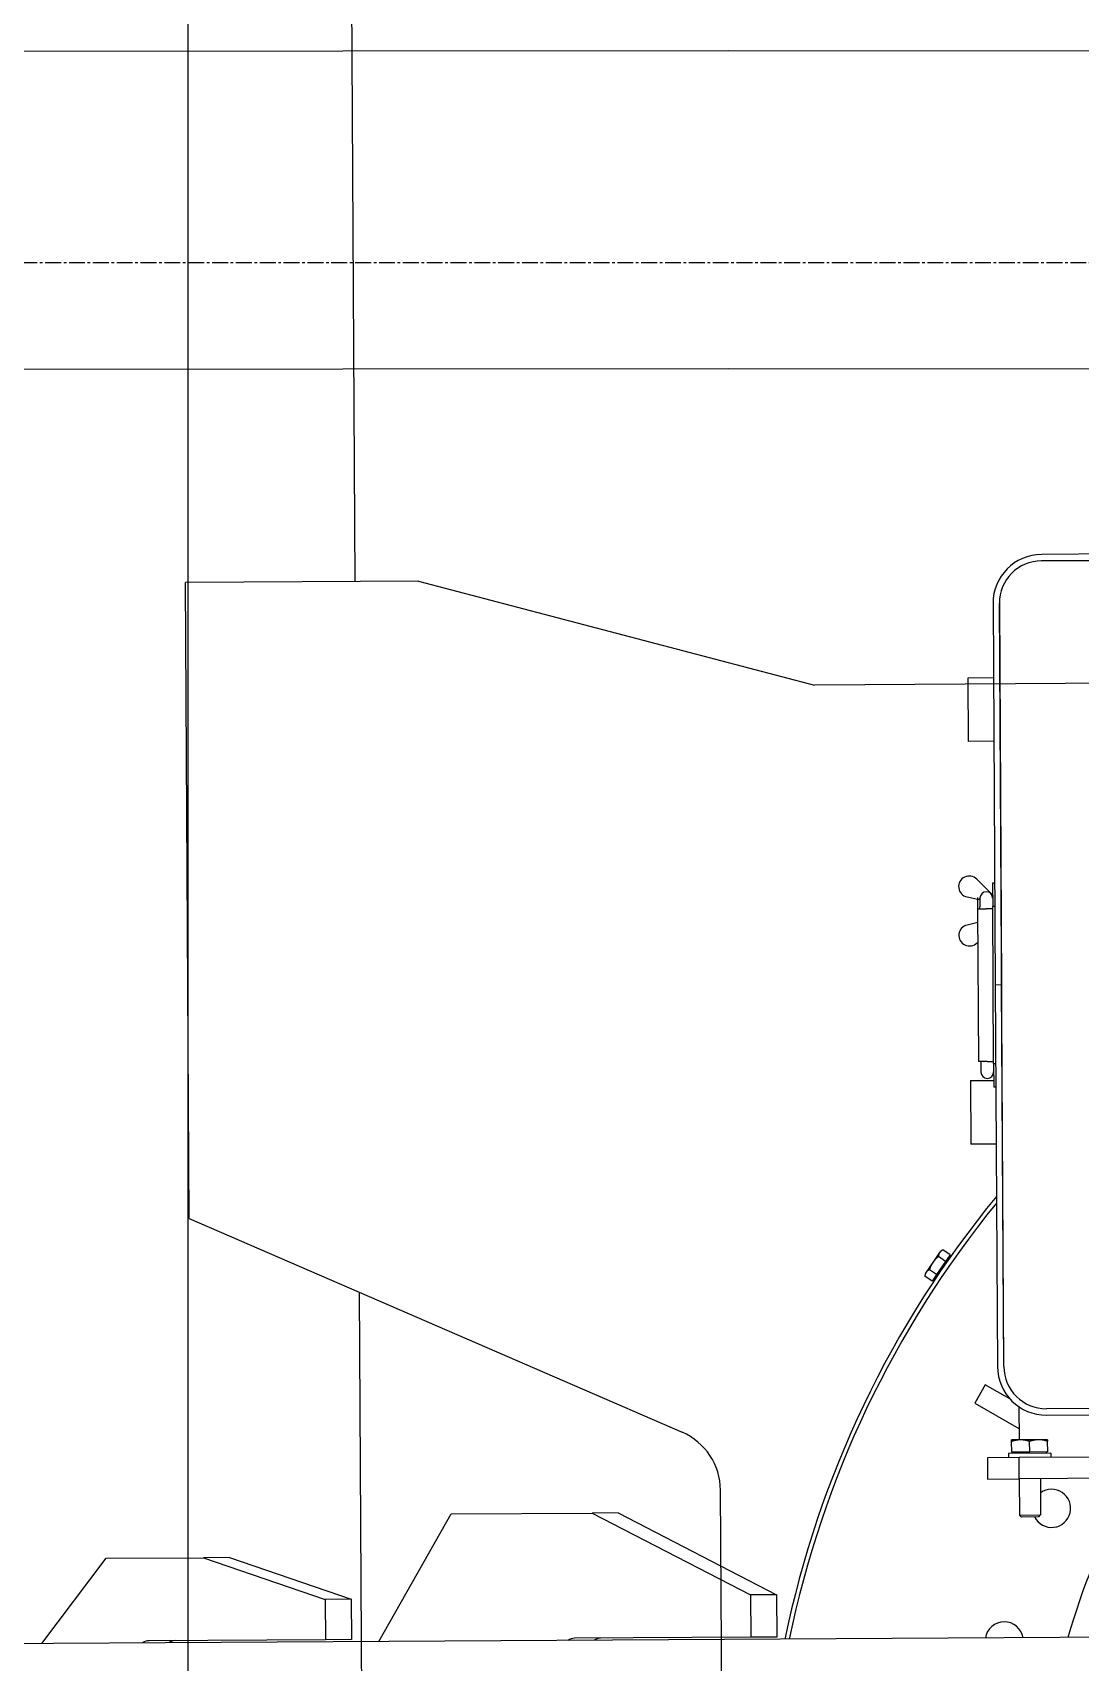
# Model space of a CAD drawing. Header units: millimetres. Extents: x -179076 to 119312, y -18667 to 180141.
# Drawn here: x -63142 to -62647, y 165631 to 166399 of the extents above; entities that cross this region are included whole.
import ezdxf

# ---------------------------------------------------------------- set-up
doc = ezdxf.new("R2010")
doc.units = ezdxf.units.MM
doc.linetypes.add('X-GRID_5~ROOF$0$CENTER2', pattern=[1.125, 0.75, -0.125, 0.125, -0.125])
for name, color, linetype in [('X-EXT_PH$0$A-254', 254, 'Continuous'), ('X-EXT_PH$0$A-ELE3', 4, 'Continuous'), ('X-EXT_PH$0$A-ELE4', 8, 'Continuous'), ('X-EXT_PH$0$A-MEP1a', 5, 'Continuous'), ('X-EXT_PH$0$A-PAT', 251, 'Continuous'), ('X-EXT_PH$0$EA-K', 30, 'Continuous'), ('X-GRID_5~ROOF$0$A-CEN1', 1, 'X-GRID_5~ROOF$0$CENTER2')]:
    doc.layers.add(name, color=color, linetype=linetype)

# ---------------------------------------------------------------- blocks, each defined once
blk = doc.blocks.new('X-EXT_PH$0$bmu_office')
at = {"layer": 'X-EXT_PH$0$A-MEP1a', "color": 251}
for p, q in [((1290278.96, -1564001.21), (1290278.96, -1563511.21)), ((1291072.96, -1563990.21), (1290602.96, -1563990.21)), ((1291072.96, -1563993.21), (1290602.96, -1563993.21)), ((1290602.96, -1563993.21), (1291072.96, -1563993.21)), ((1290198.96, -1564301.21), (1290198.96, -1564001.21)), ((1290308.96, -1564001.21), (1290198.96, -1564001.21)), ((1290308.96, -1564001.21), (1290495.56, -1564051.21)), ((1290579.96, -1564013.21), (1290579.96, -1564193.21)), ((1290582.96, -1564013.21), (1290582.96, -1564193.21)), ((1290582.96, -1564373.21), (1290582.96, -1564013.21)), ((1290948.96, -1564051.21), (1290495.56, -1564051.21)), ((1290567.96, -1564048.21), (1290579.96, -1564048.21)), ((1290567.96, -1564078.21), (1290567.96, -1564048.21)), ((1290579.96, -1564078.21), (1290567.96, -1564078.21)), ((1290578.96, -1564150.7), (1290571.51, -1564143.19)), ((1290578.96, -1564145.21), (1290578.96, -1564156.13)), ((1290579.96, -1564145.21), (1290578.96, -1564145.21)), ((1290566.88, -1564151.59), (1290571.96, -1564152.71)), ((1290571.96, -1564152.83), (1290571.96, -1564151.92)), ((1290571.96, -1564157.21), (1290571.96, -1564152.83)), ((1290572.96, -1564152.21), (1290572.96, -1564156.21)), ((1290571.96, -1564157.21), (1290575.96, -1564157.21)), ((1290571.96, -1564229.21), (1290571.96, -1564157.21)), ((1290572.96, -1564157.21), (1290572.96, -1564156.21)), ((1290577.96, -1564157.21), (1290575.96, -1564157.21)), ((1290578.96, -1564157.21), (1290577.96, -1564157.21)), ((1290578.96, -1564230.28), (1290578.96, -1564156.13)), ((1290579.96, -1564156.13), (1290578.96, -1564156.13)), ((1290571.96, -1564163.71), (1290566.88, -1564164.83)), ((1290571.51, -1564173.23), (1290571.96, -1564172.78)), ((1290582.96, -1564193.21), (1290579.96, -1564193.21)), ((1290579.96, -1564193.21), (1290579.96, -1564373.21)), ((1290582.96, -1564193.21), (1290579.96, -1564193.21)), ((1290582.96, -1564373.21), (1290582.96, -1564193.21)), ((1290575.96, -1564229.21), (1290571.96, -1564229.21)), ((1290572.96, -1564229.21), (1290572.96, -1564230.21)), ((1290572.96, -1564230.21), (1290572.96, -1564234.21)), ((1290575.96, -1564229.21), (1290577.96, -1564229.21)), ((1290577.96, -1564229.21), (1290578.96, -1564229.21)), ((1290578.96, -1564230.28), (1290578.96, -1564241.21)), ((1290578.96, -1564230.28), (1290579.96, -1564230.28)), ((1290567.96, -1564238.21), (1290578.96, -1564238.21)), ((1290567.96, -1564238.21), (1290567.96, -1564268.21)), ((1290578.96, -1564241.21), (1290579.96, -1564241.21)), ((1290579.96, -1564268.21), (1290567.96, -1564268.21)), ((1290198.96, -1564301.21), (1290278.96, -1564336.41)), ((1290549.76, -1564323.89), (1290546.56, -1564328.52)), ((1290552.97, -1564319.26), (1290549.76, -1564323.89)), ((1290550.88, -1564331.59), (1290557.37, -1564322.22)), ((1290555.76, -1564323.48), (1290551.49, -1564329.65)), ((1290555.76, -1564323.48), (1290552.38, -1564321.13)), ((1290553.46, -1564318.54), (1290552.97, -1564319.26)), ((1290553.46, -1564318.54), (1290554.51, -1564318.05)), ((1290557.9, -1564320.39), (1290554.51, -1564318.05)), ((1290557.9, -1564320.39), (1290555.76, -1564323.48)), ((1290556.21, -1564323.89), (1290556.22, -1564323.9)), ((1290556.87, -1564321.88), (1290557.37, -1564322.22)), ((1290546.06, -1564329.23), (1290545.97, -1564330.39)), ((1290549.36, -1564332.73), (1290545.97, -1564330.39)), ((1290546.56, -1564328.52), (1290546.06, -1564329.23)), ((1290551.49, -1564329.65), (1290548.11, -1564327.3)), ((1290551.49, -1564329.65), (1290549.36, -1564332.73)), ((1290550.38, -1564331.25), (1290550.88, -1564331.59)), ((1290552.04, -1564329.92), (1290552.05, -1564329.92)), ((1290278.96, -1564336.41), (1290278.96, -1564601.21)), ((1290278.96, -1564336.41), (1290431.04, -1564403.33)), ((1290574.17, -1564381.75), (1290569.17, -1564390.41)), ((1290585.69, -1564388.41), (1290574.17, -1564381.75)), ((1290569.17, -1564390.41), (1290589.96, -1564402.41)), ((1290589.96, -1564392.18), (1290589.96, -1564407.81)), ((1290931.96, -1564393.21), (1290602.96, -1564393.21)), ((1290931.96, -1564393.21), (1290602.96, -1564393.21)), ((1290602.96, -1564396.21), (1290929.96, -1564396.21)), ((1290590.71, -1564407.81), (1290586.46, -1564407.81)), ((1290586.46, -1564413.61), (1290586.46, -1564408.57)), ((1290599.21, -1564407.81), (1290590.71, -1564407.81)), ((1290594.96, -1564413.61), (1290594.96, -1564408.57)), ((1290603.46, -1564407.81), (1290599.21, -1564407.81)), ((1290603.46, -1564413.61), (1290603.46, -1564408.57)), ((1290589.96, -1564416.21), (1290574.96, -1564416.21)), ((1290574.96, -1564416.21), (1290574.96, -1564426.21)), ((1290604.96, -1564414.21), (1290584.96, -1564414.21)), ((1290584.96, -1564414.21), (1290584.96, -1564416.21)), ((1290594.96, -1564413.61), (1290586.46, -1564413.61)), ((1290587.26, -1564413.61), (1290587.26, -1564414.21)), ((1290589.96, -1564426.21), (1290589.96, -1564416.21)), ((1290649.96, -1564416.21), (1290589.96, -1564416.21)), ((1290603.46, -1564413.61), (1290594.96, -1564413.61)), ((1290602.66, -1564413.61), (1290602.66, -1564414.21)), ((1290604.96, -1564414.21), (1290604.96, -1564416.21)), ((1290448.96, -1564601.21), (1290448.96, -1564430.78)), ((1290574.96, -1564426.21), (1290589.96, -1564426.21)), ((1290649.96, -1564426.21), (1290589.96, -1564426.21)), ((1290589.96, -1564426.21), (1290589.96, -1564443.29)), ((1290599.96, -1564426.21), (1290599.96, -1564443.29)), ((1290287.34, -1564501.21), (1290321.75, -1564441.21)), ((1290321.75, -1564441.21), (1290388.29, -1564441.21)), ((1290400.58, -1564441.21), (1290388.29, -1564441.21)), ((1290388.29, -1564441.21), (1290462.85, -1564480.21)), ((1290400.58, -1564441.21), (1290475.14, -1564480.21)), ((1290589.96, -1564443.29), (1290599.96, -1564443.29)), ((1290590.88, -1564444.21), (1290589.96, -1564443.29)), ((1290599.04, -1564444.21), (1290590.88, -1564444.21)), ((1290599.04, -1564444.21), (1290599.96, -1564443.29)), ((1290128.33, -1564501.21), (1290158.92, -1564461.21)), ((1290158.92, -1564461.21), (1290204.8, -1564461.21)), ((1290204.8, -1564461.21), (1290262.16, -1564481.21)), ((1290217.09, -1564461.21), (1290204.8, -1564461.21)), ((1290217.09, -1564461.21), (1290274.45, -1564481.21)), ((1290262.16, -1564481.21), (1290262.16, -1564500.21)), ((1290274.45, -1564481.21), (1290262.16, -1564481.21)), ((1290274.45, -1564481.21), (1290274.45, -1564500.21)), ((1290475.14, -1564480.21), (1290462.85, -1564480.21)), ((1290462.85, -1564480.21), (1290462.85, -1564500.21)), ((1290475.14, -1564480.21), (1290475.14, -1564500.21)), ((1291366.24, -1564501.21), (1288934.29, -1564501.21)), ((1290262.16, -1564500.21), (1290178.99, -1564500.21)), ((1290274.45, -1564500.21), (1290262.16, -1564500.21)), ((1290462.85, -1564500.21), (1290379.69, -1564500.21)), ((1290475.14, -1564500.21), (1290462.85, -1564500.21))]:
    blk.add_line(p, q, dxfattribs=at)
for centre, radius, start, end in [((1290602.96, -1564013.21), 23, 90, 180), ((1290602.96, -1564013.21), 20, 90, 180), ((1290602.96, -1564013.21), 20, 90, 180), ((1290567.96, -1564146.71), 5, 44.76027, 257.58795), ((1290575.96, -1564152.21), 3, 0, 180), ((1290567.96, -1564169.71), 5, 102.41205, 315.23973), ((1290575.96, -1564234.21), 3, 180, 0), ((1290950.46, -1564601.21), 482, 140.2348, 168.02594), ((1290950.46, -1564601.21), 480, 140.52256, 167.9753), ((1290950.46, -1564601.21), 480, 140.52256, 167.9753), ((1290602.96, -1564373.21), 23, 180, 270), ((1290602.96, -1564373.21), 20, 180, 270), ((1290602.96, -1564373.21), 20, 180, 270), ((1290418.96, -1564430.78), 30, 0, 66.25051), ((1290605.15, -1564440.19), 9, 206.51264, 125.26892), ((1290950.46, -1564601.21), 352.5, 151.7452, 163.51956), ((1290582.44, -1564502.6), 9, 8.88422, 171.11578)]:
    blk.add_arc(centre, radius, start, end, dxfattribs=at)
for centre in [(1290178.99, -1564515.21), (1290191.28, -1564515.21), (1290379.69, -1564515.21), (1290391.97, -1564515.21)]:
    blk.add_ellipse(centre, major_axis=(0, 15), ratio=0.573576, start_param=0, end_param=0.367208, dxfattribs=at)
for points, weights in [([(1290572.96, -1564152.7), (1290572.45, -1564152.77), (1290571.96, -1564152.83)], [1.00084568849, 1.00048873151, 1]), ([(1290578.96, -1564151.94), (1290578.95, -1564151.94), (1290578.94, -1564151.94)], [1.00074253509, 1.00074647174, 1.00075039391]), ([(1290549.76, -1564323.89), (1290548.77, -1564325.32), (1290548.11, -1564327.3)], [1, 1.0379548493, 1]), ([(1290552.38, -1564321.13), (1290550.75, -1564322.46), (1290549.76, -1564323.89)], [1, 1.0379548493, 1]), ([(1290552.97, -1564319.26), (1290552.47, -1564319.98), (1290552.38, -1564321.13)], [1, 1.0379548493, 1]), ([(1290554.51, -1564318.05), (1290553.46, -1564318.54), (1290552.97, -1564319.26)], [1, 1.0379548493, 1]), ([(1290546.56, -1564328.52), (1290546.06, -1564329.23), (1290545.97, -1564330.39)], [1, 1.0379548493, 1]), ([(1290548.11, -1564327.3), (1290547.06, -1564327.8), (1290546.56, -1564328.52)], [1, 1.0379548493, 1]), ([(1290586.46, -1564408.57), (1290586.46, -1564407.81), (1290586.46, -1564407.81)], [1, 1.0379548493, 1]), ([(1290590.71, -1564407.81), (1290588.73, -1564407.81), (1290586.46, -1564408.57)], [1, 1.0379548493, 1]), ([(1290594.96, -1564408.57), (1290592.68, -1564407.81), (1290590.71, -1564407.81)], [1, 1.0379548493, 1]), ([(1290599.21, -1564407.81), (1290597.23, -1564407.81), (1290594.96, -1564408.57)], [1, 1.0379548493, 1]), ([(1290603.46, -1564408.57), (1290601.18, -1564407.81), (1290599.21, -1564407.81)], [1, 1.0379548493, 1]), ([(1290603.46, -1564407.81), (1290603.46, -1564407.81), (1290603.46, -1564408.57)], [1, 1.0379548493, 1])]:
    blk.add_rational_spline(points, weights, degree=2, dxfattribs=at)

msp = doc.modelspace()

# ---------------------------------------------------------------- hatches: boundary and pattern name
at = {"layer": 'X-EXT_PH$0$A-254'}
h = msp.add_hatch(color=256, dxfattribs=at)
h.dxf.hatch_style = 1
edge = h.paths.add_edge_path(flags=16)
edge.add_arc((-150113.34, 146990.77), 116300, 0, 7.2498053)
edge.add_arc((-40000.75, 160998.48), 5300, 7.24981, 83.51554)
edge.add_arc((-62813.34, -39709.23), 207300, 83.5155446, 96.4844554)
edge.add_arc((-85625.94, 160998.48), 5300, 96.48446, 172.75019)
edge.add_arc((24486.66, 146990.77), 116300, 172.7501947, 180)
edge.add_arc((24486.66, 146990.77), 116300, 180, 187.2498053)
edge.add_arc((-85625.94, 132983.06), 5300, 187.24981, 263.51554)
edge.add_arc((-62813.34, 333690.77), 207300, 263.5155446, 276.4844554)
edge.add_arc((-40000.75, 132983.06), 5300, 276.48446, 352.75019)
edge.add_arc((-150113.34, 146990.77), 116300, 352.7501947, 360)
edge = h.paths.add_edge_path()
edge.add_arc((-150113.34, 146990.77), 116800, 0, 7.2498053)
edge.add_arc((-40000.75, 160998.48), 5800, 7.249805, 83.515545)
edge.add_arc((-62813.34, -39709.23), 207800, 83.5155446, 96.4844554)
edge.add_arc((-85625.94, 160998.48), 5800, 96.484455, 172.750195)
edge.add_arc((24486.66, 146990.77), 116800, 172.7501947, 180)
edge.add_arc((24486.66, 146990.77), 116800, 180, 187.2498053)
edge.add_arc((-85625.94, 132983.06), 5800, 187.249805, 263.515545)
edge.add_arc((-62813.34, 333690.77), 207800, 263.5155446, 276.4844554)
edge.add_arc((-40000.75, 132983.06), 5800, 276.484455, 352.750195)
edge.add_arc((-150113.34, 146990.77), 116800, 352.7501947, 360)
at = {"layer": 'X-EXT_PH$0$A-PAT'}
h = msp.add_hatch(dxfattribs=at)
h.set_pattern_fill('NET', color=256, scale=600)
h.set_pattern_definition([(0, (-165939.6, 60614), (0, 1905), []), (90, (-165939.6, 60614), (-1905, 1e-13), [])])
h.paths.add_polyline_path([(-81613.34, 153190.77), (-42913.34, 153190.77), (-42913.34, 140790.77), (-81613.34, 140790.77)], flags=16)
h.paths.add_polyline_path([(-42863.34, 145590.77), (-42763.34, 140790.77), (-42713.34, 140790.77)], flags=16)
edge = h.paths.add_edge_path()
edge.add_arc((-40000.75, 160998.48), 5300, 7.24981, 83.51554)
edge.add_arc((-62813.34, -39709.23), 207300, 83.5155446, 96.4844554)
edge.add_arc((-85625.94, 160998.48), 5300, 96.48446, 172.75019)
edge.add_arc((24486.66, 146990.77), 116300, 172.7501947, 187.2498053)
edge.add_arc((-85625.94, 132983.06), 5300, 187.24981, 263.51554)
edge.add_arc((-62813.34, 333690.77), 207300, 263.5155446, 276.4844554)
edge.add_arc((-40000.75, 132983.06), 5300, 276.48446, 352.75019)
edge.add_arc((-150113.34, 146990.77), 116300, 352.7501947, 367.2498053)

# ---------------------------------------------------------------- linework, layer by layer
at = {"layer": 'X-EXT_PH$0$A-ELE3', "color": 11, "true_color": 0xf27172}
for points in [[(-35013.34, 146990.77, 0.031644), (-35933.52, 161515.88, 0.345625), (-39537.72, 165072.25, 0.056648), (-86088.97, 165072.25, 0.345625), (-89693.16, 161515.88, 0.031644), (-90613.34, 146990.77, 0.031644), (-89693.16, 132465.65, 0.345625), (-86088.97, 128909.29, 0.056648), (-39537.72, 128909.29, 0.345625), (-35933.52, 132465.65, 0.031644)], [(-35163.34, 146990.77, 0.031644), (-36082.32, 161496.95, 0.345625), (-39554.66, 164923.21, 0.056648), (-86072.03, 164923.21, 0.345625), (-89544.36, 161496.95, 0.031644), (-90463.34, 146990.77, 0.031644), (-89544.36, 132484.58, 0.345625), (-86072.03, 129058.33, 0.056648), (-39554.66, 129058.33, 0.345625), (-36082.32, 132484.58, 0.031644)]]:
    msp.add_lwpolyline(points, format="xyb", close=True, dxfattribs=at)
at = {"layer": 'X-EXT_PH$0$A-ELE4', "color": 5}
msp.add_lwpolyline([(-33813.34, 146990.77, 0.031644), (-34743.12, 161667.32, 0.345625), (-39402.2, 166264.57, 0.056648), (-86224.49, 166264.57, 0.345625), (-90883.57, 161667.32, 0.031644), (-91813.34, 146990.77, 0.031644), (-90883.57, 132314.22, 0.345625), (-86224.49, 127716.96, 0.056648), (-39402.2, 127716.96, 0.345625), (-34743.12, 132314.22, 0.031644)], format="xyb", close=True, dxfattribs=at)
at = {"layer": 'X-GRID_5~ROOF$0$A-CEN1', "ltscale": 10}
msp.add_lwpolyline([(-29513.34, 166290.77), (-99513.34, 166290.77)], dxfattribs=at)

# ---------------------------------------------------------------- block references
at = {"layer": 'X-EXT_PH$0$EA-K', "rotation": 0.3278359900709154}
msp.add_blockref('X-EXT_PH$0$bmu_office', (-1362196.36, 1722733.32), dxfattribs=at)

doc.saveas('drawing.dxf')
